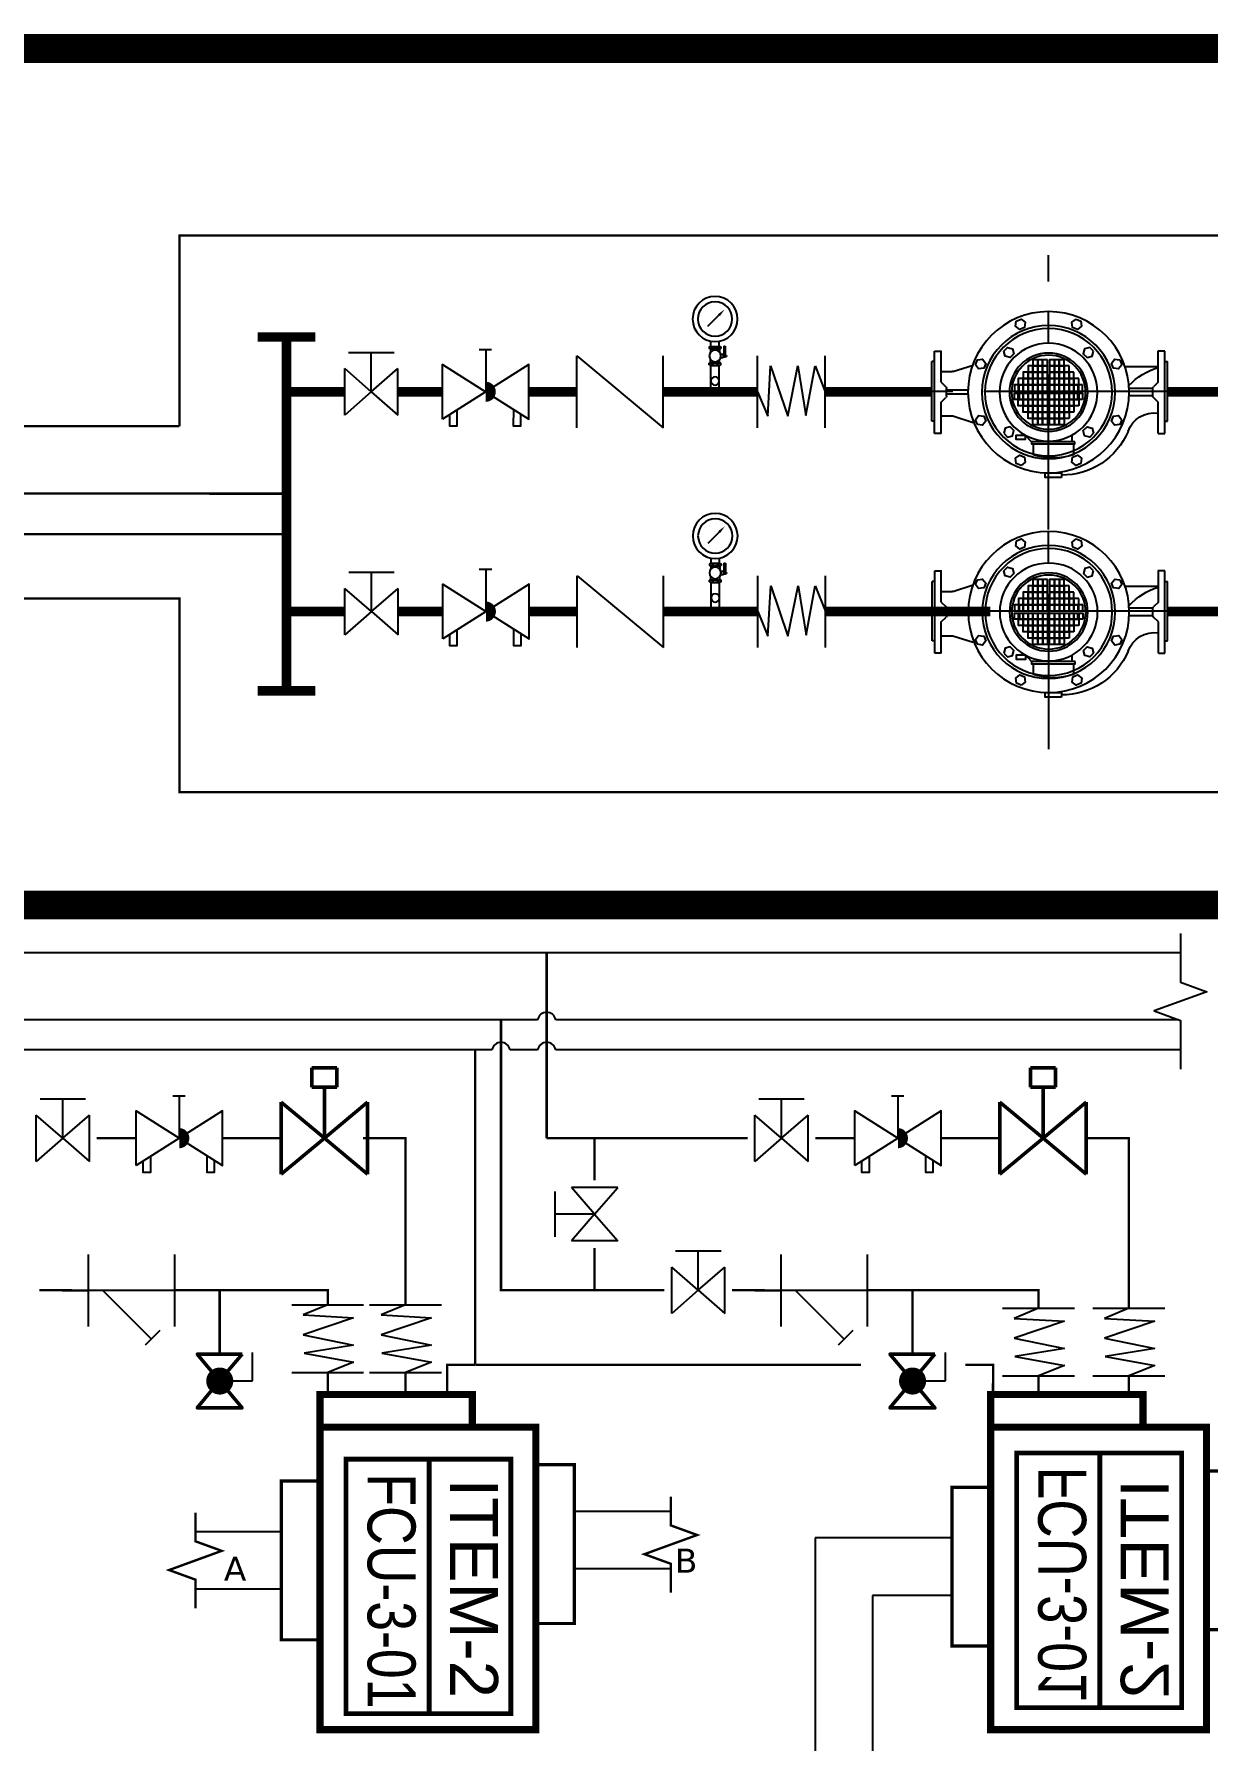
# Model space of a CAD drawing. Header units: inches. Extents: x -24112 to -17439, y -10663 to -8397.
# Drawn here: x -21928 to -21438, y -9108 to -8397 of the extents above; entities that cross this region are included whole.
import ezdxf
from ezdxf.lldxf.tags import DXFTag

# ---------------------------------------------------------------- set-up
doc = ezdxf.new("R2010")
doc.units = ezdxf.units.IN
doc.header["$LTSCALE"] = 300
doc.header["$MEASUREMENT"] = 0
for name, pattern in [('CENTER', [2, 1.25, -0.25, 0.25, -0.25]), ('CONTINUÏUS', [0]), ('HIDDEN', [0.375, 0.25, -0.125])]:
    doc.linetypes.add(name, pattern=pattern)
doc.layers.get('0').update_dxf_attribs({"linetype": 'CONTINUOUS'})
doc.layers.get('Defpoints').update_dxf_attribs({"color": 2, "linetype": 'CONTINUOUS'})
for name, color, linetype in [('AIR-DEVICES', 1, 'HIDDEN'), ('ARR', 8, 'CONTINUOUS'), ('CHWS', 5, 'CONTINUOUS'), ('COOLING WATER RETURN', 88, 'CONTINUOUS'), ('DUCT TEXT', 3, 'CONTINUOUS'), ('Equipments', 1, 'CONTINUOUS'), ('M-CHS', 1, 'CONTINUOUS'), ('M-UPSTAND', 2, 'CONTINUOUS'), ('NUMBERING', 5, 'CONTINUOUS'), ('SA-LEADER', 30, 'CONTINUOUS'), ('Smc_Units', 1, 'CONTINUOUS'), ('TEXT 23233', 181, 'CONTINUOUS'), ('YH-CHWR', 4, 'CONTINUÏUS'), ('YH-CHWS', 6, 'CONTINUOUS'), ('YH-EQUIP', 32, 'CONTINUOUS')]:
    doc.layers.add(name, color=color, linetype=linetype)
doc.layers.add('Room Text', color=7, linetype='CONTINUOUS', lineweight=5)
doc.styles.add('TXT 1_4', font='arial.ttf', dxfattribs={"height": 3.5})
doc.styles.add('Verdana', font='verdana.ttf')
tags = doc.linetypes.add('CHLLID_WATER_RETURN', pattern='A,30.7,-5.08,["CHWR",Standard,S=2.54,R=0,X=-2.54,Y=-1.27],-10.46', length=46.24).pattern_tags.tags
tags[6] = DXFTag(74, 10)
tags = doc.linetypes.add('CHLLID_WATER_SUPPLY', pattern='A,30.7,-5.08,["CHWS",Standard,S=2.54,R=0,X=-2.54,Y=-1.27],-10.46', length=46.24).pattern_tags.tags
tags[6] = DXFTag(74, 10)
tags = doc.linetypes.add('CONDENSATE_DRAIN', pattern='A,0.5,-0.2,["CD",Standard,S=0.1,R=0,X=-0.1,Y=-0.05],-0.2', length=0.9).pattern_tags.tags
tags[6] = DXFTag(74, 10)
tags = doc.linetypes.add('DRAINE', pattern='A,0.5,-0.2,["D",Standard,S=0.1,R=0,X=-0.1,Y=-0.05],-0.2', length=0.9).pattern_tags.tags
tags[6] = DXFTag(74, 10)

# ---------------------------------------------------------------- blocks, each defined once
blk = doc.blocks.new('INLINE-PUMP')
at = {"color": 15, "linetype": 'CENTER', "ltscale": 0.1}
for p, q in [((-0.01182804798554571, -33.21818871272262), (0.0118280479873647, 33.21818871270807)), ((-36.82154530158186, 0.1907263755128952), (36.82154530158186, 0.1907263755128952))]:
    blk.add_line(p, q, dxfattribs=at)
at = {"color": 1}
for p, q in [((-28.13581182321286, -9.96087395696668), (-28.13581182321286, 9.960873956952128)), ((-28.13581182321286, 9.960873956952128), (-26.43574406930202, 9.960873956952128)), ((-26.56136816638173, 2.400877135412884), (-26.56136816638173, 9.960873956952128)), ((27.58671509139094, 9.960873956952128), (25.88664733748374, 9.960873956952128)), ((26.01227143456163, 2.400877135412884), (26.01227143456163, 9.960873956952128)), ((27.58671509139094, -9.96087395696668), (27.58671509139094, 9.960873956952128)), ((-28.78998124452482, -6.987779424263863), (-28.78998124452482, 7.40825740424043)), ((-28.13581182321286, 7.40825740424043), (-28.78998124452482, 7.40825740424043)), ((-26.56136816638173, 6.147610748288571), (-18.31054728469098, 6.147610748288571)), ((23.2079208602554, 4.999318742833566), (18.2471334897873, 6.5398641001957)), ((26.01227143456163, 4.976823809774942), (23.35620744443258, 4.976823809774942)), ((27.58671509139094, 7.40825740424043), (28.24088451270472, 7.40825740424043)), ((28.24088451270472, -6.987779424263863), (28.24088451270472, 7.40825740424043)), ((-26.56136816638173, 2.400877135412884), (-25.37394233639316, 1.278766434232239)), ((-25.24256875298852, 0.9153596301330253), (-19.49402908571756, 0.9153596301330253)), ((-25.21735971326052, -0.9153596301475773), (-25.21735971326052, 0.9153596301330253)), ((19.51550801919439, 0.4631430304725654), (24.66826298144042, 0.4631430304725654)), ((24.66826298144042, -0.9153596301475773), (24.66826298144042, 0.9153596301330253)), ((26.01227143456163, 2.400877135412884), (24.82484560457306, 1.278766434232239)), ((-26.56136816638173, -2.400877135427436), (-25.37394233639316, -1.278766434246791)), ((-26.56136816638173, -9.96087395696668), (-26.56136816638173, -2.400877135427436)), ((-25.24256875298852, -0.9153596301475773), (-19.49402908571756, -0.9153596301475773)), ((19.51550801919439, -0.4631430304725654), (24.66826298144042, -0.4631430304725654)), ((26.01227143456163, -2.400877135427436), (24.82484560457306, -1.278766434246791)), ((26.01227143456163, -9.96087395696668), (26.01227143456163, -2.400877135427436)), ((-28.13581182321286, -6.987779424263863), (-28.78998124452482, -6.987779424263863)), ((23.2079208602554, -5.76114719666657), (18.2471334897873, -7.301692554043257)), ((26.01227143456163, -5.738652263607946), (23.35620744443258, -5.738652263607946)), ((27.58671509139094, -6.987779424263863), (28.24088451270472, -6.987779424263863)), ((-26.56136816638173, -9.96087395696668), (-28.13581182321286, -9.96087395696668)), ((-5.724282077502721, -11.99881865001225), (-5.724282077502721, -10.369985278885)), ((4.156189309485853, -11.99881865001225), (5.541772791702897, -10.4686558025569)), ((26.01227143456163, -9.96087395696668), (27.58671509139094, -9.96087395696668)), ((-6.00106033009979, -12.53704205494432), (-6.00106033009979, -15.13286081544356)), ((3.75941527957184, -12.53704205494432), (3.75941527957184, -15.13286081544356))]:
    blk.add_line(p, q, dxfattribs=at)
for points in [[(-6.655863077399772, 17.72051859120256), (-7.823892945312764, 17.23670477866835), (-7.988912826902379, 15.98325433439459), (-6.985902840579001, 15.21361770268413), (-5.81787297266419, 15.69743151523289), (-5.652853091074576, 16.95088195949211)], [(7.823892945312764, 17.23670477866835), (6.655863077399772, 17.72051859120256), (5.652853091074576, 16.95088195949211), (5.81787297266419, 15.69743151523289), (6.985902840577182, 15.21361770268413), (7.98891282690056, 15.98325433439459)], [(-10.85359090886232, 9.959619550936623), (-9.959619550945717, 10.85359090886777), (-8.738431965775817, 10.52637468160538), (-8.411215738522515, 9.305187096440932), (-9.305187096439113, 8.411215738524334), (-10.52637468160901, 8.738431965772179)], [(10.85359090886232, 9.959619550936623), (9.959619550945717, 10.85359090886777), (8.738431965775817, 10.52637468160538), (8.411215738524334, 9.305187096440932), (9.305187096439113, 8.411215738524334), (10.52637468161083, 8.738431965772179)], [(-17.23670477866835, 7.823892945307307), (-17.72051859121348, 6.655863077394315), (-16.95088195949575, 5.652853091072757), (-15.69743151522925, 5.81787297266419), (-15.21361770268413, 6.985902840577182), (-15.98325433440186, 7.988912826898741)], [(17.72051859121348, 6.655863077394315), (17.23670477866835, 7.823892945307307), (15.98325433440186, 7.988912826898741), (15.21361770268413, 6.985902840577182), (15.69743151522925, 5.81787297266419), (16.95088195949575, 5.652853091072757)], [(-17.72051859121348, -6.655863077408867), (-17.23670477866835, -7.823892945307307), (-15.98325433440186, -7.988912826913293), (-15.21361770268413, -6.985902840577182), (-15.69743151522925, -5.81787297266419), (-16.95088195949575, -5.652853091072757)], [(17.23670477866835, -7.823892945307307), (17.72051859121348, -6.655863077408867), (16.95088195949575, -5.652853091072757), (15.69743151522925, -5.81787297266419), (15.21361770268413, -6.985902840577182), (15.98325433440186, -7.988912826913293)], [(-10.85359090886232, -9.959619550951174), (-9.959619550945717, -10.85359090886777), (-8.738431965775817, -10.52637468160538), (-8.411215738522515, -9.305187096440932), (-9.305187096439113, -8.411215738524334), (-10.52637468160901, -8.73843196578673)], [(-6.397834360011984, -11.99881865001225), (4.156189309485853, -11.99881865001225), (4.156189309485853, -12.53704205494432), (-6.397834360011984, -12.53704205494432)], [(5.541772791702897, -10.4686558025569), (7.881225739891306, -10.4686558025569), (7.881225739891306, -11.41065875235654), (5.541772791702897, -11.41065875235654)], [(10.85359090886232, -9.959619550951174), (9.959619550945717, -10.85359090886777), (8.738431965775817, -10.52637468160538), (8.411215738524334, -9.305187096440932), (9.305187096439113, -8.411215738524334), (10.52637468161083, -8.73843196578673)], [(-7.823892945312764, -17.23670477866835), (-6.655863077399772, -17.72051859121711), (-5.652853091074576, -16.95088195949211), (-5.81787297266419, -15.69743151523289), (-6.985902840577182, -15.21361770268413), (-7.98891282690056, -15.98325433440914)], [(6.655863077399772, -17.72051859121711), (7.823892945312764, -17.23670477866835), (7.988912826902379, -15.98325433440914), (6.985902840579001, -15.21361770268413), (5.81787297266419, -15.69743151523289), (5.652853091074576, -16.95088195949211)], [(-3.116734062938121, -20.65848715849279), (0.8599331801124208, -20.65848715849279), (0.8599331801124208, -19.4965527253662), (-3.116734062938121, -19.4965527253662)]]:
    blk.add_lwpolyline(points, close=True, dxfattribs=at)
at = {"color": 100}
for points in [[(-6.12776474930979, 4.820068626766442), (-4.94965772154319, 4.820068626766442), (-4.94965772154319, 3.296712417839444), (-6.12776474930979, 3.296712417839444)], [(-4.94965772154319, 6.343424835678888), (-3.77155069377477, 6.343424835678888), (-3.77155069377477, 4.820068626766442), (-4.94965772154319, 4.820068626766442)], [(-4.94965772154319, 4.820068626766442), (-3.77155069377477, 4.820068626766442), (-3.77155069377477, 3.296712417839444), (-4.94965772154319, 3.296712417839444)], [(-3.77155069377477, 7.866781044605887), (-2.593443666009989, 7.866781044605887), (-2.593443666009989, 6.343424835678888), (-3.77155069377477, 6.343424835678888)], [(-3.77155069377477, 6.343424835678888), (-2.593443666009989, 6.343424835678888), (-2.593443666009989, 4.820068626766442), (-3.77155069377477, 4.820068626766442)], [(-3.77155069377477, 4.820068626766442), (-2.593443666009989, 4.820068626766442), (-2.593443666009989, 3.296712417839444), (-3.77155069377477, 3.296712417839444)], [(-2.593443666009989, 7.866781044605887), (-1.41533663824157, 7.866781044605887), (-1.41533663824157, 6.343424835678888), (-2.593443666009989, 6.343424835678888)], [(-2.593443666009989, 6.343424835678888), (-1.41533663824157, 6.343424835678888), (-1.41533663824157, 4.820068626766442), (-2.593443666009989, 4.820068626766442)], [(-2.593443666009989, 4.820068626766442), (-1.41533663824157, 4.820068626766442), (-1.41533663824157, 3.296712417839444), (-2.593443666009989, 3.296712417839444)], [(-1.41533663824157, 7.866781044605887), (-0.2372296104749694, 7.866781044605887), (-0.2372296104749694, 6.343424835678888), (-1.41533663824157, 6.343424835678888)], [(-1.41533663824157, 6.343424835678888), (-0.2372296104749694, 6.343424835678888), (-0.2372296104749694, 4.820068626766442), (-1.41533663824157, 4.820068626766442)], [(-1.41533663824157, 4.820068626766442), (-0.2372296104749694, 4.820068626766442), (-0.2372296104749694, 3.296712417839444), (-1.41533663824157, 3.296712417839444)], [(0.2627703895250306, 7.866781044605887), (1.440877417291631, 7.866781044605887), (1.440877417291631, 6.343424835678888), (0.2627703895250306, 6.343424835678888)], [(0.2627703895250306, 6.343424835678888), (1.440877417291631, 6.343424835678888), (1.440877417291631, 4.820068626766442), (0.2627703895250306, 4.820068626766442)], [(0.2627703895250306, 4.820068626766442), (1.440877417291631, 4.820068626766442), (1.440877417291631, 3.296712417839444), (0.2627703895250306, 3.296712417839444)], [(1.440877417291631, 7.866781044605887), (2.618984445058231, 7.866781044605887), (2.618984445058231, 6.343424835678888), (1.440877417291631, 6.343424835678888)], [(1.440877417291631, 6.343424835678888), (2.618984445058231, 6.343424835678888), (2.618984445058231, 4.820068626766442), (1.440877417291631, 4.820068626766442)], [(1.440877417291631, 4.820068626766442), (2.618984445058231, 4.820068626766442), (2.618984445058231, 3.296712417839444), (1.440877417291631, 3.296712417839444)], [(2.618984445058231, 7.866781044605887), (3.797091472826651, 7.866781044605887), (3.797091472826651, 6.343424835678888), (2.618984445058231, 6.343424835678888)], [(2.618984445058231, 6.343424835678888), (3.797091472826651, 6.343424835678888), (3.797091472826651, 4.820068626766442), (2.618984445058231, 4.820068626766442)], [(2.618984445058231, 4.820068626766442), (3.797091472826651, 4.820068626766442), (3.797091472826651, 3.296712417839444), (2.618984445058231, 3.296712417839444)], [(3.797091472826651, 6.343424835678888), (4.975198500593251, 6.343424835678888), (4.975198500593251, 4.820068626766442), (3.797091472826651, 4.820068626766442)], [(3.797091472826651, 4.820068626766442), (4.975198500593251, 4.820068626766442), (4.975198500593251, 3.296712417839444), (3.797091472826651, 3.296712417839444)], [(4.975198500593251, 4.820068626766442), (6.153305528359851, 4.820068626766442), (6.153305528359851, 3.296712417839444), (4.975198500593251, 3.296712417839444)], [(-8.23397880484481, 1.773356208912446), (-7.05587177707821, 1.773356208912446), (-7.05587177707821, 0.25), (-8.23397880484481, 0.25)], [(-7.305871777076391, 3.296712417839444), (-6.12776474930979, 3.296712417839444), (-6.12776474930979, 1.773356208912446), (-7.305871777076391, 1.773356208912446)], [(-7.305871777076391, 1.773356208912446), (-6.12776474930979, 1.773356208912446), (-6.12776474930979, 0.25), (-7.305871777076391, 0.25)], [(-6.12776474930979, 3.296712417839444), (-4.94965772154319, 3.296712417839444), (-4.94965772154319, 1.773356208912446), (-6.12776474930979, 1.773356208912446)], [(-6.12776474930979, 1.773356208912446), (-4.94965772154319, 1.773356208912446), (-4.94965772154319, 0.25), (-6.12776474930979, 0.25)], [(-4.94965772154319, 3.296712417839444), (-3.77155069377477, 3.296712417839444), (-3.77155069377477, 1.773356208912446), (-4.94965772154319, 1.773356208912446)], [(-4.94965772154319, 1.773356208912446), (-3.77155069377477, 1.773356208912446), (-3.77155069377477, 0.25), (-4.94965772154319, 0.25)], [(-3.77155069377477, 3.296712417839444), (-2.593443666009989, 3.296712417839444), (-2.593443666009989, 1.773356208912446), (-3.77155069377477, 1.773356208912446)], [(-3.77155069377477, 1.773356208912446), (-2.593443666009989, 1.773356208912446), (-2.593443666009989, 0.25), (-3.77155069377477, 0.25)], [(-2.593443666009989, 3.296712417839444), (-1.41533663824157, 3.296712417839444), (-1.41533663824157, 1.773356208912446), (-2.593443666009989, 1.773356208912446)], [(-2.593443666009989, 1.773356208912446), (-1.41533663824157, 1.773356208912446), (-1.41533663824157, 0.25), (-2.593443666009989, 0.25)], [(-1.41533663824157, 3.296712417839444), (-0.2372296104749694, 3.296712417839444), (-0.2372296104749694, 1.773356208912446), (-1.41533663824157, 1.773356208912446)], [(-1.41533663824157, 1.773356208912446), (-0.2372296104749694, 1.773356208912446), (-0.2372296104749694, 0.25), (-1.41533663824157, 0.25)], [(0.2627703895250306, 3.296712417839444), (1.440877417291631, 3.296712417839444), (1.440877417291631, 1.773356208912446), (0.2627703895250306, 1.773356208912446)], [(0.2627703895250306, 1.773356208912446), (1.440877417291631, 1.773356208912446), (1.440877417291631, 0.25), (0.2627703895250306, 0.25)], [(1.440877417291631, 3.296712417839444), (2.618984445058231, 3.296712417839444), (2.618984445058231, 1.773356208912446), (1.440877417291631, 1.773356208912446)], [(1.440877417291631, 1.773356208912446), (2.618984445058231, 1.773356208912446), (2.618984445058231, 0.25), (1.440877417291631, 0.25)], [(2.618984445058231, 3.296712417839444), (3.797091472826651, 3.296712417839444), (3.797091472826651, 1.773356208912446), (2.618984445058231, 1.773356208912446)], [(2.618984445058231, 1.773356208912446), (3.797091472826651, 1.773356208912446), (3.797091472826651, 0.25), (2.618984445058231, 0.25)], [(3.797091472826651, 3.296712417839444), (4.975198500593251, 3.296712417839444), (4.975198500593251, 1.773356208912446), (3.797091472826651, 1.773356208912446)], [(3.797091472826651, 1.773356208912446), (4.975198500593251, 1.773356208912446), (4.975198500593251, 0.25), (3.797091472826651, 0.25)], [(4.975198500593251, 3.296712417839444), (6.153305528359851, 3.296712417839444), (6.153305528359851, 1.773356208912446), (4.975198500593251, 1.773356208912446)], [(4.975198500593251, 1.773356208912446), (6.153305528359851, 1.773356208912446), (6.153305528359851, 0.25), (4.975198500593251, 0.25)], [(6.153305528359851, 3.296712417839444), (7.331412556128271, 3.296712417839444), (7.331412556128271, 1.773356208912446), (6.153305528359851, 1.773356208912446)], [(6.153305528359851, 1.773356208912446), (7.331412556128271, 1.773356208912446), (7.331412556128271, 0.25), (6.153305528359851, 0.25)], [(7.081412556126452, 1.773356208912446), (8.259519583894871, 1.773356208912446), (8.259519583894871, 0.25), (7.081412556126452, 0.25)], [(-8.23397880484481, -1.773356208926998), (-7.05587177707821, -1.773356208926998), (-7.05587177707821, -0.25), (-8.23397880484481, -0.25)], [(-7.305871777076391, -1.773356208926998), (-6.12776474930979, -1.773356208926998), (-6.12776474930979, -0.25), (-7.305871777076391, -0.25)], [(-7.305871777076391, -3.296712417839444), (-6.12776474930979, -3.296712417839444), (-6.12776474930979, -1.773356208926998), (-7.305871777076391, -1.773356208926998)], [(-6.12776474930979, -1.773356208926998), (-4.94965772154319, -1.773356208926998), (-4.94965772154319, -0.25), (-6.12776474930979, -0.25)], [(-6.12776474930979, -3.296712417839444), (-4.94965772154319, -3.296712417839444), (-4.94965772154319, -1.773356208926998), (-6.12776474930979, -1.773356208926998)], [(-6.12776474930979, -4.820068626766442), (-4.94965772154319, -4.820068626766442), (-4.94965772154319, -3.296712417839444), (-6.12776474930979, -3.296712417839444)], [(-4.94965772154319, -1.773356208926998), (-3.77155069377477, -1.773356208926998), (-3.77155069377477, -0.25), (-4.94965772154319, -0.25)], [(-4.94965772154319, -3.296712417839444), (-3.77155069377477, -3.296712417839444), (-3.77155069377477, -1.773356208926998), (-4.94965772154319, -1.773356208926998)], [(-4.94965772154319, -4.820068626766442), (-3.77155069377477, -4.820068626766442), (-3.77155069377477, -3.296712417839444), (-4.94965772154319, -3.296712417839444)], [(-3.77155069377477, -1.773356208926998), (-2.593443666009989, -1.773356208926998), (-2.593443666009989, -0.25), (-3.77155069377477, -0.25)], [(-3.77155069377477, -3.296712417839444), (-2.593443666009989, -3.296712417839444), (-2.593443666009989, -1.773356208926998), (-3.77155069377477, -1.773356208926998)], [(-3.77155069377477, -4.820068626766442), (-2.593443666009989, -4.820068626766442), (-2.593443666009989, -3.296712417839444), (-3.77155069377477, -3.296712417839444)], [(-2.593443666009989, -1.773356208926998), (-1.41533663824157, -1.773356208926998), (-1.41533663824157, -0.25), (-2.593443666009989, -0.25)], [(-2.593443666009989, -3.296712417839444), (-1.41533663824157, -3.296712417839444), (-1.41533663824157, -1.773356208926998), (-2.593443666009989, -1.773356208926998)], [(-2.593443666009989, -4.820068626766442), (-1.41533663824157, -4.820068626766442), (-1.41533663824157, -3.296712417839444), (-2.593443666009989, -3.296712417839444)], [(-1.41533663824157, -1.773356208926998), (-0.2372296104749694, -1.773356208926998), (-0.2372296104749694, -0.25), (-1.41533663824157, -0.25)], [(-1.41533663824157, -3.296712417839444), (-0.2372296104749694, -3.296712417839444), (-0.2372296104749694, -1.773356208926998), (-1.41533663824157, -1.773356208926998)], [(-1.41533663824157, -4.820068626766442), (-0.2372296104749694, -4.820068626766442), (-0.2372296104749694, -3.296712417839444), (-1.41533663824157, -3.296712417839444)], [(0.2627703895250306, -1.773356208926998), (1.440877417291631, -1.773356208926998), (1.440877417291631, -0.25), (0.2627703895250306, -0.25)], [(0.2627703895250306, -3.296712417839444), (1.440877417291631, -3.296712417839444), (1.440877417291631, -1.773356208926998), (0.2627703895250306, -1.773356208926998)], [(0.2627703895250306, -4.820068626766442), (1.440877417291631, -4.820068626766442), (1.440877417291631, -3.296712417839444), (0.2627703895250306, -3.296712417839444)], [(1.440877417291631, -1.773356208926998), (2.618984445058231, -1.773356208926998), (2.618984445058231, -0.25), (1.440877417291631, -0.25)], [(1.440877417291631, -3.296712417839444), (2.618984445058231, -3.296712417839444), (2.618984445058231, -1.773356208926998), (1.440877417291631, -1.773356208926998)], [(1.440877417291631, -4.820068626766442), (2.618984445058231, -4.820068626766442), (2.618984445058231, -3.296712417839444), (1.440877417291631, -3.296712417839444)], [(2.618984445058231, -1.773356208926998), (3.797091472826651, -1.773356208926998), (3.797091472826651, -0.25), (2.618984445058231, -0.25)], [(2.618984445058231, -3.296712417839444), (3.797091472826651, -3.296712417839444), (3.797091472826651, -1.773356208926998), (2.618984445058231, -1.773356208926998)], [(2.618984445058231, -4.820068626766442), (3.797091472826651, -4.820068626766442), (3.797091472826651, -3.296712417839444), (2.618984445058231, -3.296712417839444)], [(3.797091472826651, -1.773356208926998), (4.975198500593251, -1.773356208926998), (4.975198500593251, -0.25), (3.797091472826651, -0.25)], [(3.797091472826651, -3.296712417839444), (4.975198500593251, -3.296712417839444), (4.975198500593251, -1.773356208926998), (3.797091472826651, -1.773356208926998)], [(3.797091472826651, -4.820068626766442), (4.975198500593251, -4.820068626766442), (4.975198500593251, -3.296712417839444), (3.797091472826651, -3.296712417839444)], [(4.975198500593251, -1.773356208926998), (6.153305528359851, -1.773356208926998), (6.153305528359851, -0.25), (4.975198500593251, -0.25)], [(4.975198500593251, -3.296712417839444), (6.153305528359851, -3.296712417839444), (6.153305528359851, -1.773356208926998), (4.975198500593251, -1.773356208926998)], [(4.975198500593251, -4.820068626766442), (6.153305528359851, -4.820068626766442), (6.153305528359851, -3.296712417839444), (4.975198500593251, -3.296712417839444)], [(6.153305528359851, -1.773356208926998), (7.331412556128271, -1.773356208926998), (7.331412556128271, -0.25), (6.153305528359851, -0.25)], [(6.153305528359851, -3.296712417839444), (7.331412556128271, -3.296712417839444), (7.331412556128271, -1.773356208926998), (6.153305528359851, -1.773356208926998)], [(7.081412556126452, -1.773356208926998), (8.259519583894871, -1.773356208926998), (8.259519583894871, -0.25), (7.081412556126452, -0.25)], [(-4.94965772154319, -6.343424835678888), (-3.77155069377477, -6.343424835678888), (-3.77155069377477, -4.820068626766442), (-4.94965772154319, -4.820068626766442)], [(-3.77155069377477, -6.343424835678888), (-2.593443666009989, -6.343424835678888), (-2.593443666009989, -4.820068626766442), (-3.77155069377477, -4.820068626766442)], [(-3.77155069377477, -7.866781044605887), (-2.593443666009989, -7.866781044605887), (-2.593443666009989, -6.343424835678888), (-3.77155069377477, -6.343424835678888)], [(-2.593443666009989, -6.343424835678888), (-1.41533663824157, -6.343424835678888), (-1.41533663824157, -4.820068626766442), (-2.593443666009989, -4.820068626766442)], [(-2.593443666009989, -7.866781044605887), (-1.41533663824157, -7.866781044605887), (-1.41533663824157, -6.343424835678888), (-2.593443666009989, -6.343424835678888)], [(-1.41533663824157, -6.343424835678888), (-0.2372296104749694, -6.343424835678888), (-0.2372296104749694, -4.820068626766442), (-1.41533663824157, -4.820068626766442)], [(-1.41533663824157, -7.866781044605887), (-0.2372296104749694, -7.866781044605887), (-0.2372296104749694, -6.343424835678888), (-1.41533663824157, -6.343424835678888)], [(0.2627703895250306, -6.343424835678888), (1.440877417291631, -6.343424835678888), (1.440877417291631, -4.820068626766442), (0.2627703895250306, -4.820068626766442)], [(0.2627703895250306, -7.866781044605887), (1.440877417291631, -7.866781044605887), (1.440877417291631, -6.343424835678888), (0.2627703895250306, -6.343424835678888)], [(1.440877417291631, -6.343424835678888), (2.618984445058231, -6.343424835678888), (2.618984445058231, -4.820068626766442), (1.440877417291631, -4.820068626766442)], [(1.440877417291631, -7.866781044605887), (2.618984445058231, -7.866781044605887), (2.618984445058231, -6.343424835678888), (1.440877417291631, -6.343424835678888)], [(2.618984445058231, -6.343424835678888), (3.797091472826651, -6.343424835678888), (3.797091472826651, -4.820068626766442), (2.618984445058231, -4.820068626766442)], [(2.618984445058231, -7.866781044605887), (3.797091472826651, -7.866781044605887), (3.797091472826651, -6.343424835678888), (2.618984445058231, -6.343424835678888)], [(3.797091472826651, -6.343424835678888), (4.975198500593251, -6.343424835678888), (4.975198500593251, -4.820068626766442), (3.797091472826651, -4.820068626766442)]]:
    blk.add_lwpolyline(points, close=True, dxfattribs=at)
at = {"color": 1}
for radius in [19.51550801919529, 16.13214422868577, 15.39955189307329, 11.8449989441558, 9.483704697169514, 8.957153870522234]:
    blk.add_circle((0, 0), radius, dxfattribs=at)
for centre, radius, start, end in [((-31.2084666842693, -9.376187663903693), 16.07317497369398, 42.98889351704157, 73.19463840168669), ((23.35620744443258, 5.476823809774942), 0.5, 252.7481045667715, 270), ((-25.71735971326052, 0.9153596301330253), 0.5, 0, 46.61992848465562), ((25.16826298144224, 0.9153596301330253), 0.5, 133.3800715153444, 180), ((-25.71735971326052, -0.9153596301475773), 0.5, 313.3800715153444, 0), ((25.16826298144224, -0.9153596301475773), 0.5, 180, 226.6199284846556), ((-25.51583082522666, -11.60583474836312), 6.615098659885549, 18.55316743134281, 99.09391351887732), ((23.35620744443258, -6.238652263607946), 0.5, 90, 107.2518954332285), ((-3.2346234388624, -2.672643057652749), 17.40527613288841, 203.0986897702277, 270.3880786081859), ((-1.120822525264884, -0.4000182079907972), 15.52009575769743, 251.6726049767782, 288.3273950232219)]:
    blk.add_arc(centre, radius, start, end, dxfattribs=at)
blk = doc.blocks.new('flexible')
at = {"layer": 'Smc_Units', "lineweight": -3}
for p, q in [((0, 32.04330563584335), (0, -32.04330563584335)), ((60.43494646451109, 32.04330563584335), (60.43494646451109, -32.04330563584335)), ((17.19876444177498, 21.12078580622256), (9.118984736778657, -23.1002859436303)), ((24.36040285776835, -23.1002859436303), (17.19876444177498, 21.12078580622256)), ((33.54198620001989, 21.85475593794035), (24.36040285776835, -23.1002859436303)), ((48.78340432101686, -23.1002859436303), (33.54198620001989, 21.85475593794035)), ((51.35425106588809, 21.85475593794035), (48.78340432101686, -23.1002859436303)), ((60.43494646451109, 0), (51.35425106588809, 21.85475593794035)), ((9.118984736778657, -23.1002859436303), (0, 0))]:
    blk.add_line(p, q, dxfattribs=at)
blk = doc.blocks.new('TWO WAY VALVE')
at = {"lineweight": 50}
for p, q in [((-14.96621695222484, -17.9893944547548), (-6.566773979278312e-13, 7.080721273902791e-13)), ((-6.566773979278312e-13, 7.080721273902791e-13), (14.96621695222575, -17.9893944547548)), ((0, 0), (21.29670291381035, 0)), ((14.96621695222575, -17.9893944547548), (-14.96621695222484, -17.9893944547548))]:
    blk.add_line(p, q, dxfattribs=at)
blk.add_lwpolyline([(-6.972200594645983e-14, -2.664535259100376e-15), (14.96621695222575, 17.9893944547548), (-14.96621695222484, 17.9893944547548), (0, 0)], dxfattribs=at)
blk.add_lwpolyline([(21.29670291381035, -5.191492697438207), (29.40893119030579, -5.191492697438207), (29.40893119030579, 5.191492697438207), (21.29670291381035, 5.191492697438207)], close=True, dxfattribs=at)
blk = doc.blocks.new('gate valve')
at = {"layer": 'Smc_Units', "lineweight": -3}
for p, q in [((-9.478096276296128, 16.38610323254034), (9.478096276296128, 16.38610323254034)), ((0, 0), (0, 16.38610323254034)), ((-11.09474937835954, -9.737968316965635), (-11.09474937835954, 9.646244512241537)), ((4.440892098500626e-16, -0.02783559816218178), (-11.09474937835954, 9.646244512241537)), ((0, -0.02783559816218178), (11.09474937835954, 9.646244512241537)), ((11.09474937835954, -9.737968316965635), (11.09474937835954, 9.646244512241537)), ((0, -0.02783559816218178), (-11.09474937835954, -9.737968316965635)), ((0, -0.02783559816218178), (11.09474937835954, -9.737968316965635))]:
    blk.add_line(p, q, dxfattribs=at)
blk = doc.blocks.new('CFRV')
at = {"layer": 'Equipments', "color": 1, "lineweight": -3}
blk.add_line((2.434149766304472, 17.51045096028247), (-2.740179586864542, 17.51045096028247), dxfattribs=at)
at = {"layer": 'Equipments', "color": 1, "lineweight": -3, "ltscale": 0.03}
blk.add_lwpolyline([(0, 17.51045096028247), (0, 0), (2.094093644351233, 0)], dxfattribs=at)
at = {"layer": 'Equipments', "color": 1, "lineweight": -3}
blk.add_lwpolyline([(-17.98939445470751, -11.37269978036056), (-17.98939445470751, 11.37269978048789), (17.98939445470751, -11.37269978036056), (17.98939445470751, 11.37269978048789)], close=True, dxfattribs=at)
blk.add_lwpolyline([(0, 2.094093644347595, 4.18818525056481, 4.18818525056481, -0.9999999999999999), (0, -2.094093644474924, 0, 0, 0)], format="xyseb", dxfattribs=at)
for points in [[(-12.05837229745521, -7.623171992963762), (-12.05837229745521, -14.31103500158497), (-15.01073938743502, -14.31103500158497), (-15.01073938743502, -9.489626399783447)], [(14.5524662106327, -9.19991107513124), (14.5524662106327, -14.31103500158497), (11.60009912128589, -14.31103500158497), (11.67655029171146, -7.381788267899537)]]:
    blk.add_lwpolyline(points, dxfattribs=at)
blk = doc.blocks.new('A$C5ECF5758')
at = {"color": 1}
for p, q in [((6.807921008464789e-28, 5.559089374344283e-12), (6.807921008464789e-28, 294.654790035398)), ((6.807921008464789e-28, 294.654790035398), (254.4646560946276, 294.654790035398))]:
    blk.add_line(p, q, dxfattribs=at)
at = {"color": 1, "lineweight": 50}
for points in [[(6.807921008464789e-28, 5.559089374344283e-12), (-240.9293900190416, -200.44040561016), (-240.9293900190415, 200.4404056101601)], [(240.9293900190416, 200.44040561016), (6.807921008464789e-28, 5.559089374344283e-12), (240.9293900190415, -200.4404056101601)]]:
    blk.add_lwpolyline(points, close=True, dxfattribs=at)
at = {"color": 1, "linetype": 'HIDDEN', "const_width": 120.8372088090577}
blk.add_lwpolyline([(59.81804437702522, 1.03890695143491, 1), (-61.0191644312581, 1.03890695143491, 1)], format="xyb", close=True, dxfattribs=at)
blk = doc.blocks.new('STAINER')
at = {"layer": 'Equipments', "color": 1, "lineweight": -3}
for p, q in [((-14.83487641635293, 17.98939445470751), (15.09755748847965, 17.98939445470751)), ((0, 17.98939445470751), (0, -17.98939445470751)), ((0, 11.98309815060202), (20.41138301407045, -8.428284863664885)), ((22.83775495983718, -6.001912917898153), (16.75545955991402, -12.0842083184034)), ((-14.83487641635293, -17.98939445470751), (15.09755748847965, -17.98939445470751))]:
    blk.add_line(p, q, dxfattribs=at)
blk = doc.blocks.new('FCU')
at = {"layer": 'Equipments', "lineweight": -3, "const_width": 3}
for points in [[(-5.903154132269265, 0), (57.61955652506731, 0), (57.61955652506731, -13.61162288229389), (-5.903154132269265, -13.61162288229389)], [(57.61955652506731, -139.8331925890307), (57.61955652506731, -13.61162288229389), (-32.38044347493269, -13.61162288229389), (-32.38044347493269, -139.8331925890307)]]:
    blk.add_lwpolyline(points, close=True, dxfattribs=at)
at = {"layer": 'Equipments', "lineweight": -3, "const_width": 1.375}
for points in [[(-32.38044347493269, -98.12368779697863), (-48.51018386788201, -98.12368779697863), (-48.51018386788201, -31.91070618037338), (-32.38044347493269, -31.91070618037338)], [(57.61955652506731, -104.9294992381256), (73.74929691801663, -104.9294992381256), (73.74929691801663, -38.71651762152032), (57.61955652506731, -38.71651762152032)]]:
    blk.add_lwpolyline(points, dxfattribs=at)
at = {"layer": 'TEXT 23233', "lineweight": -3, "const_width": 2}
blk.add_lwpolyline([(-21.99592413216305, -24.42540437573916), (46.7817020615621, -24.42540437573916), (46.7817020615621, -130.6054862311285), (-21.9959241321485, -130.6054862311212)], close=True, dxfattribs=at)
blk.add_lwpolyline([(12.08593125665357, -130.6054862311285), (12.08593125665357, -24.42540437573916)], dxfattribs=at)
at = {"layer": 'NUMBERING', "lineweight": -3, "style": 'TXT 1_4', "width": 0.8}
blk.add_text('FCU-3-01', height=20, rotation=270, dxfattribs=at).set_placement((17.76394634322787, -30.07213034167216))
at = {"layer": 'NUMBERING', "lineweight": -3, "insert": (-6.63168803602457, -81.08355302999917), "char_height": 20, "width": 155.006700159908, "attachment_point": 5, "rotation": 270, "style": 'TXT 1_4'}
blk.add_mtext('ITEM-2', dxfattribs=at)
blk = doc.blocks.new('PG (PRESSURE GAUGE WITH COCK)')
at = {"layer": 'ARR'}
blk.add_line((-22868.42156986404, -9506.177502750612), (-22863.67847704352, -9501.434409930118), dxfattribs=at)
blk.add_solid([(-22868.82214342617, -9505.776929197915), (-22868.02099630659, -9506.578076307995), (-22870.82501121806, -9508.580944099975)], dxfattribs=at)
at = {"layer": 'M-CHS', "color": 12}
for p, q in [((-22855.38834088859, -9502.821085939755), (-22857.56134191289, -9502.821085939755)), ((-22854.33046961846, -9502.679101780524), (-22852.96614269788, -9502.679101780524)), ((-22848.49191359746, -9502.679101785232), (-22849.85624050863, -9502.679101785232)), ((-22835.40781646593, -9502.82108594444), (-22847.43404232734, -9502.821085939755)), ((-22835.40781646593, -9502.82108594444), (-22835.40781645188, -9506.293337190826)), ((-22855.38834088859, -9506.29333719551), (-22857.5613419082, -9506.29333719551)), ((-22854.33046961846, -9506.435321354742), (-22852.96614270256, -9506.435321354742)), ((-22852.10079579244, -9506.895932450308), (-22852.10079578774, -9507.965473091464)), ((-22852.10079578774, -9507.965473091464), (-22850.72158741878, -9507.96547308678)), ((-22850.72158741878, -9506.895932445625), (-22850.72158741878, -9507.96547308678)), ((-22848.49191359746, -9506.435321354742), (-22849.85624050396, -9506.435321354742)), ((-22835.40781645188, -9506.293337190826), (-22847.43404232264, -9506.29333719551))]:
    blk.add_line(p, q, dxfattribs=at)
at = {"layer": 'M-CHS', "color": 9}
for p, q in [((-22855.3883408839, -9502.758557215297), (-22855.3883408839, -9506.355865920083)), ((-22855.20395905908, -9502.131030015393), (-22854.51212718359, -9502.131030015393)), ((-22855.20395905437, -9503.386084419817), (-22854.51212718827, -9503.38608441511)), ((-22854.32774536347, -9502.75855721989), (-22854.3277453541, -9506.355865920083)), ((-22848.49463784775, -9502.75855721989), (-22848.49463784775, -9506.355865920083)), ((-22847.61842414746, -9502.131030015393), (-22848.31025602293, -9502.131030020078)), ((-22847.61842415683, -9503.38608441511), (-22848.31025602293, -9503.38608441511)), ((-22847.43404232734, -9502.758557215297), (-22847.43404232264, -9506.355865920083)), ((-22855.50983332296, -9508.154411300316), (-22855.50983331825, -9508.824473208191)), ((-22855.50983332296, -9508.154411300316), (-22851.83094889121, -9508.154411305)), ((-22855.50983331825, -9508.824473208191), (-22851.83094889121, -9508.824473208191)), ((-22855.20395905908, -9505.728338720293), (-22854.51212719296, -9505.728338720293)), ((-22855.20395905437, -9506.983393124581), (-22854.51212718827, -9506.983393119895)), ((-22851.83094889121, -9507.96547308678), (-22851.83094889121, -9508.824473208191)), ((-22851.83094889121, -9508.824473208191), (-22850.99143431999, -9508.824473208191)), ((-22851.62107316892, -9508.824473208191), (-22851.62107317361, -9509.24450900787)), ((-22851.62107317361, -9509.24450900787), (-22851.2013100423, -9509.24450900787)), ((-22851.20131003291, -9508.824473208191), (-22851.2013100423, -9509.24450900787)), ((-22850.9914343153, -9507.96547308678), (-22850.99143431999, -9508.824473208191)), ((-22847.61842414746, -9505.728338715586), (-22848.31025602293, -9505.728338724977)), ((-22847.61842415683, -9506.983393119895), (-22848.31025602293, -9506.983393119895))]:
    blk.add_line(p, q, dxfattribs=at)
at = {"layer": 'M-CHS', "color": 4}
blk.add_circle((-22866.79854701874, -9504.557211569987), 9.398940909841375, dxfattribs=at)
at = {"layer": 'M-CHS', "color": 12}
for centre, radius in [((-22851.41119161265, -9504.557211569987), 2.438271780724534), ((-22840.95294203674, -9504.557211569987), 1.736125626350549)]:
    blk.add_circle(centre, radius, dxfattribs=at)
at = {"layer": 'M-CHS', "color": 9}
for centre, radius, start, end in [((-22854.22828338607, -9502.758557215297), 1.160057493056631, 147.2520181456219, 212.7479818543781), ((-22851.57686046824, -9504.557211569987), 3.811480419482299, 162.105629120656, 197.894370879344), ((-22855.4878028613, -9502.75855721989), 1.160057493056631, 327.2520181456219, 32.74798185437806), ((-22858.13922577914, -9504.557211569987), 3.811480419482299, 342.105629120656, 17.89437087934401), ((-22847.33458034994, -9502.758557215297), 1.160057493056631, 147.2520181456219, 212.7479818543781), ((-22844.68315743208, -9504.557211569987), 3.811480419482299, 162.105629120656, 197.894370879344), ((-22848.59409981576, -9502.758557215297), 1.160057493056631, 327.2520181456219, 32.74798185437806), ((-22851.24552274301, -9504.557211565301), 3.811480419482299, 342.105629120656, 17.89437087934401), ((-22854.22828339544, -9506.35586592479), 1.160057493056631, 147.2520181456219, 212.7479818543781), ((-22855.48780285192, -9506.355865920083), 1.160057493056631, 327.2520181456219, 32.74798185437806), ((-22847.33458035931, -9506.35586592479), 1.160057493056631, 147.2520181456219, 212.7479818543781), ((-22848.59409981576, -9506.355865920083), 1.160057493056631, 327.2520181456219, 32.74798185437806)]:
    blk.add_arc(centre, radius, start, end, dxfattribs=at)
at = {"layer": 'M-UPSTAND', "color": 12}
blk.add_circle((-22866.79854701874, -9504.557211569987), 7.181900031886318, dxfattribs=at)
blk = doc.blocks.new('NOT RETURN VALVE')
at = {"layer": 'Equipments', "color": 1, "lineweight": -3, "ltscale": 20}
for p, q in [((-17.9893944547548, -14.96621695222711), (-17.9893944547548, 14.96621695222348)), ((-17.9893944547548, 14.96621695222348), (17.9893944547548, -14.96621695222711)), ((17.9893944547548, -14.96621695222711), (17.9893944547548, 14.96621695222348))]:
    blk.add_line(p, q, dxfattribs=at)

msp = doc.modelspace()

# ---------------------------------------------------------------- linework, layer by layer
at = {"layer": 'Defpoints', "lineweight": -3, "const_width": 12}
msp.add_lwpolyline([(-20090.1847847651, -8402.534163963206), (-24106.08530229469, -8402.534163963206), (-24106.08530229469, -10657.02405358606), (-20090.1847847651, -10657.02405358606)], close=True, dxfattribs=at)
at = {"layer": 'DUCT TEXT', "color": 253, "lineweight": -3, "const_width": 12}
msp.add_lwpolyline([(-24106.08530229469, -8759.806675961678), (-20121.22561020223, -8759.806675961678)], dxfattribs=at)
at = {"layer": 'Equipments', "lineweight": -3, "const_width": 3}
for points in [[(-21745.13574356058, -8964.010166563388), (-21808.65845421792, -8964.010166563388), (-21808.65845421792, -8977.621789445682), (-21745.13574356058, -8977.621789445682)], [(-21808.65845421792, -9103.843359152419), (-21808.65845421792, -8977.621789445682), (-21718.65845421792, -8977.621789445682), (-21718.65845421792, -9103.843359152419)]]:
    msp.add_lwpolyline(points, close=True, dxfattribs=at)
at = {"layer": 'Equipments', "lineweight": -3, "const_width": 1.375}
for points in [[(-21718.65845421792, -9059.530681820532), (-21702.52871382497, -9059.530681820532), (-21702.52871382497, -8993.317700203927), (-21718.65845421792, -8993.317700203927)], [(-21808.65845421792, -9066.336493261679), (-21824.78819461086, -9066.336493261679), (-21824.78819461086, -9000.123511645073), (-21808.65845421792, -9000.123511645073)]]:
    msp.add_lwpolyline(points, dxfattribs=at)
at = {"layer": 'NUMBERING', "lineweight": -3}
for p, q in [((-21702.52871382497, -9012.622430106145), (-21662.3469266237, -9012.622430106145)), ((-21702.52871382497, -9036.622430106145), (-21662.3469266237, -9036.622430106145))]:
    msp.add_line(p, q, dxfattribs=at)
at = {"layer": 'SA-LEADER', "lineweight": -3}
for p, q in [((-21824.78819461086, -9021.244143613534), (-21860.5990074815, -9021.244143613545)), ((-21545.09628182693, -9023.861422307944), (-21602.21445847853, -9023.86142230796)), ((-21602.21445847853, -9023.86142230796), (-21602.21445847852, -9165.193278806908)), ((-21824.78819461084, -9045.215861293218), (-21860.5990074815, -9045.21586129323)), ((-21545.09628182689, -9047.833139987632), (-21578.21445847853, -9047.833139987642)), ((-21578.21445847853, -9047.833139987642), (-21578.21445847852, -9141.19327880691))]:
    msp.add_line(p, q, dxfattribs=at)
at = {"layer": 'SA-LEADER', "linetype": 'CONDENSATE_DRAIN', "lineweight": -3, "ltscale": 0.25, "const_width": 1}
for points in [[(-21743.88547459748, -8951.599786133049), (-21743.88547459748, -8820.224691269195)], [(-21755.57476064915, -8964.010166563388), (-21755.57476064915, -8964.010166563388), (-21755.6399000286, -8951.599784664366), (-21744.00368344736, -8951.599786133049)], [(-21583.04215403602, -8951.599791619814), (-21743.88547459748, -8951.599786133049)], [(-21528.00002683031, -8964.010166563388), (-21528.00002683031, -8964.010166563388), (-21527.93488745085, -8951.599784664366), (-21539.57110403209, -8951.599786133049)]]:
    msp.add_lwpolyline(points, dxfattribs=at)
at = {"layer": 'SA-LEADER', "color": 2, "linetype": 'Continuous', "lineweight": -3, "const_width": 1}
for points in [[(-21662.3469266237, -9006.62950068622), (-21662.3469266237, -9018.615359526068), (-21651.3570169458, -9022.615359526058), (-21673.33683630145, -9030.615359526058), (-21662.3469266237, -9034.615359526068), (-21662.3469266237, -9046.601218365915)], [(-21860.5990074815, -9013.244143613545), (-21860.5990074815, -9025.230002453392), (-21849.6090978036, -9029.230002453383), (-21871.58891715925, -9037.230002453383), (-21860.5990074815, -9041.230002453392), (-21860.5990074815, -9053.21586129324)]]:
    msp.add_lwpolyline(points, dxfattribs=at)
at = {"layer": 'TEXT 23233', "lineweight": -3, "const_width": 2}
msp.add_lwpolyline([(-21729.04297356068, -8990.98238392745), (-21797.82059975441, -8990.98238392745), (-21797.82059975441, -9097.16246578284), (-21729.0429735607, -9097.162465782832)], close=True, dxfattribs=at)
msp.add_lwpolyline([(-21763.1248289495, -9097.16246578284), (-21763.1248289495, -8990.98238392745)], dxfattribs=at)
at = {"layer": 'YH-CHWR', "linetype": 'CHLLID_WATER_RETURN', "ltscale": 0.009000000000000001, "const_width": 1}
for points in [[(-21143.91525587967, -8480.572434875636), (-21139.7735336947, -8480.572434875636), (-21139.77353369469, -8480.572434875638), (-21867.25462413079, -8480.572434875638), (-21867.25462413079, -8560.0757548679)], [(-21867.25462413079, -8560.0757548679), (-22508.85874120614, -8560.0757548679)], [(-21143.91525587966, -8712.739606783367), (-21143.91525587966, -8712.739606783367), (-21143.91525587966, -8712.739606783367), (-21867.25462413079, -8712.739606783365), (-21867.25462414682, -8631.934511457932), (-22431.68894012675, -8631.934511457941)], [(-21143.91525587966, -8712.739606783369), (-21143.91525587966, -8712.739606783367), (-21867.25462413079, -8712.739606783365), (-21867.25462413079, -8633.236286791103)], [(-21714.10744130697, -8857.088403573964), (-21714.10744130697, -8779.746337584143)], [(-21885.29921672138, -8857.08463888877), (-21901.77178922984, -8857.08463888877)], [(-21824.7819412826, -8857.08463888877), (-21849.32042781197, -8857.08463888877)], [(-21806.79115026902, -8857.08463888877), (-21806.79394338668, -8857.08463888877)], [(-21790.76100123584, -8857.08463888877), (-21788.80315237309, -8857.08463888877)], [(-21772.98063477186, -8926.58771030229), (-21772.98063477186, -8857.08463888877), (-21790.76100123584, -8857.08463888877)], [(-21630.32286752113, -8857.083477026292), (-21714.10744130697, -8857.087439302233)], [(-21694.17890594932, -8874.669242825046), (-21694.17928005909, -8857.088403573962)], [(-21585.62341572116, -8857.083477026292), (-21602.09598822962, -8857.083477026292)], [(-21525.10614028238, -8857.083477026292), (-21549.64462681175, -8857.083477026292)], [(-21507.1153492688, -8857.083477026292), (-21507.11814238646, -8857.083477026292)], [(-21472.06020832043, -8857.083477026292), (-21489.12735137287, -8857.083477026292)], [(-21471.34698490889, -8927.993299868798), (-21471.34698490889, -8857.08463888877), (-21489.12735137287, -8857.08463888877)], [(-21772.98063477186, -8964.010166563388), (-21772.98063477186, -8954.814589593803)], [(-21471.34698490889, -8964.010166563388), (-21471.34698490889, -8956.220179160311)]]:
    msp.add_lwpolyline(points, dxfattribs=at)
at = {"layer": 'YH-CHWR', "color": 105, "linetype": 'CHLLID_WATER_RETURN', "ltscale": 0.009000000000000001}
msp.add_lwpolyline([(-21449.80251697268, -8779.746337584143), (-22105.19556918359, -8779.74633758416)], dxfattribs=at)
at = {"layer": 'YH-CHWS', "ltscale": 0.25, "const_width": 4}
for points in [[(-21834.58305951332, -8522.86264390383), (-21810.58305951332, -8522.86264390383)], [(-21822.58305951332, -8522.86264390383), (-21822.58305951336, -8670.449397755174)], [(-21834.58305951336, -8670.449397755145), (-21810.58305951336, -8670.449397755174)]]:
    msp.add_lwpolyline(points, dxfattribs=at)
at = {"layer": 'YH-CHWS', "linetype": 'CHLLID_WATER_SUPPLY', "ltscale": 0.009000000000000001}
for points, const_width in [([(-21822.63400356902, -8545.734361944114), (-21798.33405746871, -8545.734361944114)], 4), ([(-21776.14455871199, -8545.734361944114), (-21757.50841687728, -8545.734361944114)], 4), ([(-21721.52962796786, -8545.734361944114), (-21701.46368667716, -8545.734361944114)], 4), ([(-21665.48489776765, -8545.734361944114), (-21626.16930496036, -8545.734361944114)], 4), ([(-21597.94242566885, -8545.734361944114), (-21553.47443815987, -8545.734361944114)], 4), ([(-21425.59325670424, -8545.734361944114), (-21455.220403107, -8545.734361944114)], 4), ([(-22491.3854900977, -8587.793131328155), (-21822.58305952937, -8588.233619157412)], 1), ([(-22448.97491092703, -9385.466995864974), (-22448.97435501319, -8605.078422501583), (-21822.58305952937, -8605.078422501583)], 1), ([(-21822.58305951334, -8637.410542442483), (-21798.28311341304, -8637.410542442483)], 4), ([(-21776.09361465631, -8637.410542442483), (-21757.4574728216, -8637.410542442483)], 4), ([(-21721.47868391218, -8637.410542442483), (-21701.41274262148, -8637.410542442483)], 4), ([(-21665.43395371197, -8637.410542442483), (-21626.11836090469, -8637.410542442483)], 4), ([(-21597.89148161317, -8637.410542442483), (-21529.09648433507, -8637.410542442483)], 4), ([(-21425.54231264856, -8637.410542442483), (-21455.220403107, -8637.410542442483)], 4), ([(-21694.17830263856, -8920.476961367642), (-21694.17890594931, -8902.89612211656)], 1), ([(-21925.67377026613, -8920.476961367642), (-21905.32298161571, -8920.608301323413)], 1), ([(-21869.3441927063, -8920.476300228755), (-21850.48370827972, -8920.476300228755)], 1), ([(-21850.48370826759, -8920.47696078735), (-21821.84551537986, -8920.47696078735)], 1), ([(-21850.48321916609, -8947.116958660758), (-21850.48370826759, -8920.47696078735)], 1), ([(-21821.84551537986, -8920.47696078735), (-21805.40458679141, -8920.47696078735), (-21805.40458679141, -8926.58771030229)], 1), ([(-21636.7779892551, -8920.476961367642), (-21616.42720060469, -8920.608301323413)], 1), ([(-21580.44841169528, -8920.476300228755), (-21561.58792726869, -8920.476300228755)], 1), ([(-21561.58792725657, -8920.47696078735), (-21525.43654233454, -8920.47696078735)], 1), ([(-21561.58743815507, -8947.116958660758), (-21561.58792725657, -8920.47696078735)], 1), ([(-21525.43654233454, -8920.47696078735), (-21508.99561374609, -8920.47696078735), (-21508.99561374609, -8927.993299868798)], 1), ([(-21805.40458679141, -8954.814589593803), (-21805.40458679141, -8964.010166563388)], 1), ([(-21508.99561374609, -8956.220179160311), (-21508.99561374609, -8964.010166563388)], 1)]:
    msp.add_lwpolyline(points, dxfattribs=dict(at, const_width=const_width))
at = {"layer": 'YH-CHWS', "color": 105, "linetype": 'DRAINE', "ltscale": 0.25}
for points in [[(-21449.80251405994, -8771.746337584143), (-21449.80252142887, -8791.985505158844), (-21438.81261320739, -8795.985509160213), (-21460.79243547581, -8803.985501157475), (-21449.80252725441, -8807.985505158844), (-21449.80253462333, -8828.224672733544)], [(-21736.95058723924, -8820.224744423), (-22001.60975742911, -8820.224691269195)], [(-21717.89531748042, -8820.224748728577), (-21729.37483380457, -8820.224745943737)], [(-21449.80253171064, -8820.224806637882), (-21710.31956358618, -8820.224750249314)]]:
    msp.add_lwpolyline(points, dxfattribs=at)
at = {"layer": 'YH-CHWS', "color": 105, "linetype": 'CHLLID_WATER_SUPPLY', "ltscale": 0.009000000000000001}
for points in [[(-21717.89531811128, -8807.673017371402), (-22001.60975758838, -8807.673017371402)], [(-21450.66107942164, -8807.673017371402), (-21710.31956450266, -8807.673017371402)]]:
    msp.add_lwpolyline(points, dxfattribs=at)
at = {"layer": 'YH-CHWS', "lineweight": -3, "const_width": 1}
msp.add_lwpolyline([(-21733.1627103695, -8807.673017371402), (-21733.1627103695, -8920.476961367642), (-21665.00486854662, -8920.476961367642)], dxfattribs=at)
at = {"layer": 'YH-CHWS', "color": 105, "linetype": 'DRAINE', "ltscale": 0.25}
for points in [[(-21729.37483375142, -8820.224746226673, 0.8296541400050176), (-21736.95058746902, -8820.224745646381)], [(-21710.31956376282, -8820.224749308869, 0.8296541400050176), (-21717.89531748042, -8820.224748728577)]]:
    msp.add_lwpolyline(points, format="xyb", dxfattribs=at)
at = {"layer": 'YH-CHWS', "color": 105, "linetype": 'CHLLID_WATER_SUPPLY', "ltscale": 0.009000000000000001}
msp.add_arc((-21714.10744130697, -8808.384508574049), 3.854118630252269, 10.63811983658664, 169.3618713858501, dxfattribs=at)

# ---------------------------------------------------------------- block references
at = {"layer": 'AIR-DEVICES', "color": 1, "lineweight": -3, "ltscale": 20, "rotation": 90.00000000000001}
for p in [(-21806.79254682785, -8857.085800751247), (-21507.11674582763, -8857.08463888877)]:
    msp.add_blockref('TWO WAY VALVE', p, dxfattribs=at)
at = {"layer": 'CHWS', "linetype": 'CHLLID_WATER_SUPPLY', "lineweight": -3, "ltscale": 0.03, "xscale": 0.4670622039532719, "yscale": 0.4670622039532719, "zscale": 0.4670622039532719}
for p, rotation in [((-21597.94242566885, -8545.734361944114), 180), ((-21597.89148161317, -8637.410542442483), 180), ((-21805.40458679141, -8954.814589593803), 90.00000000000001), ((-21772.98063477186, -8954.814589593803), 90.00000000000001), ((-21508.99561374609, -8956.220179160311), 90.00000000000001), ((-21471.34698490889, -8956.220179160311), 90.00000000000001)]:
    msp.add_blockref('flexible', p, dxfattribs=dict(at, rotation=rotation))
at = {"layer": 'COOLING WATER RETURN', "lineweight": -3}
for p in [(-21683.47429222241, -8545.734361944114), (-21683.42334816673, -8637.410542442483)]:
    msp.add_blockref('NOT RETURN VALVE', p, dxfattribs=at)
at = {"layer": 'Equipments', "color": 1, "lineweight": -3, "ltscale": 20, "xscale": -0.04666666666666666, "yscale": 0.04666666666666666, "zscale": 0.04666666666666666, "rotation": 270}
for p in [(-21850.48321916609, -8958.36033019498), (-21561.58743815507, -8958.36033019498)]:
    msp.add_blockref('A$C5ECF5758', p, dxfattribs=at)
at = {"layer": 'SA-LEADER', "lineweight": -3}
for name, p in [('CFRV', (-21739.51902242257, -8545.734361944178)), ('gate valve', (-21787.23930809035, -8545.706526345952)), ('gate valve', (-21787.18836403468, -8637.38270684432)), ('CFRV', (-21739.46807836689, -8637.410542442547)), ('gate valve', (-21915.8852288756, -8857.08463888877)), ('CFRV', (-21867.30982226667, -8857.08463888877)), ('gate valve', (-21616.20942787538, -8857.083477026292)), ('CFRV', (-21567.63402126645, -8857.083477026292)), ('gate valve', (-21650.89142890086, -8920.47696078735))]:
    msp.add_blockref(name, p, dxfattribs=at)
at = {"layer": 'SA-LEADER', "lineweight": -3, "rotation": 90.00000000000001}
msp.add_blockref('gate valve', (-21694.17890594932, -8888.782682470803), dxfattribs=at)
at = {"layer": 'SA-LEADER', "lineweight": -3, "xscale": -1, "rotation": 90}
for p in [(-21887.33358716101, -8920.47696078735), (-21598.43780614998, -8920.47696078735)]:
    msp.add_blockref('STAINER', p, dxfattribs=at)
at = {"layer": 'YH-CHWS', "lineweight": -3, "xscale": -1, "rotation": 89.99999999997554}
for p in [(-31148.4318305837, -31382.16419622047), (-31148.38088652802, -31472.67087347998)]:
    msp.add_blockref('PG (PRESSURE GAUGE WITH COCK)', p, dxfattribs=at)
at = {"layer": 'YH-CHWS', "lineweight": -3, "xscale": -1}
msp.add_blockref('FCU', (-21471.34698490889, -8964.010166563388), dxfattribs=at)
at = {"layer": 'YH-EQUIP', "xscale": -1.722822084993823, "yscale": 1.722822084993823, "zscale": 1.722822084993823}
for p in [(-21504.82041862162, -8545.898655750078), (-21504.76947456594, -8637.59164463003)]:
    msp.add_blockref('INLINE-PUMP', p, dxfattribs=at)

# ---------------------------------------------------------------- texts
at = {"layer": 'NUMBERING', "lineweight": -3, "style": 'TXT 1_4', "width": 0.8}
msp.add_text('FCU-3-01', height=20, rotation=270, dxfattribs=at).set_placement((-21788.78920147127, -8996.871868304024))
at = {"layer": 'NUMBERING', "lineweight": -3, "insert": (-21744.40720965683, -9044.795469941131), "char_height": 19.99999999999999, "width": 88.37844474761252, "attachment_point": 5, "rotation": 270, "style": 'TXT 1_4'}
msp.add_mtext('ITEM-2', dxfattribs=at)
at = {"layer": 'Room Text', "lineweight": -3, "char_height": 10, "width": 109.6860644727995, "attachment_point": 2, "line_spacing_factor": 0.9261106512697006, "style": 'Verdana'}
for s, insert in [('A', (-21844.0330098241, -9031.678708237216)), ('B', (-21655.97936243186, -9028.321324935685))]:
    msp.add_mtext(s, dxfattribs=dict(at, insert=insert))

doc.saveas('drawing.dxf')
